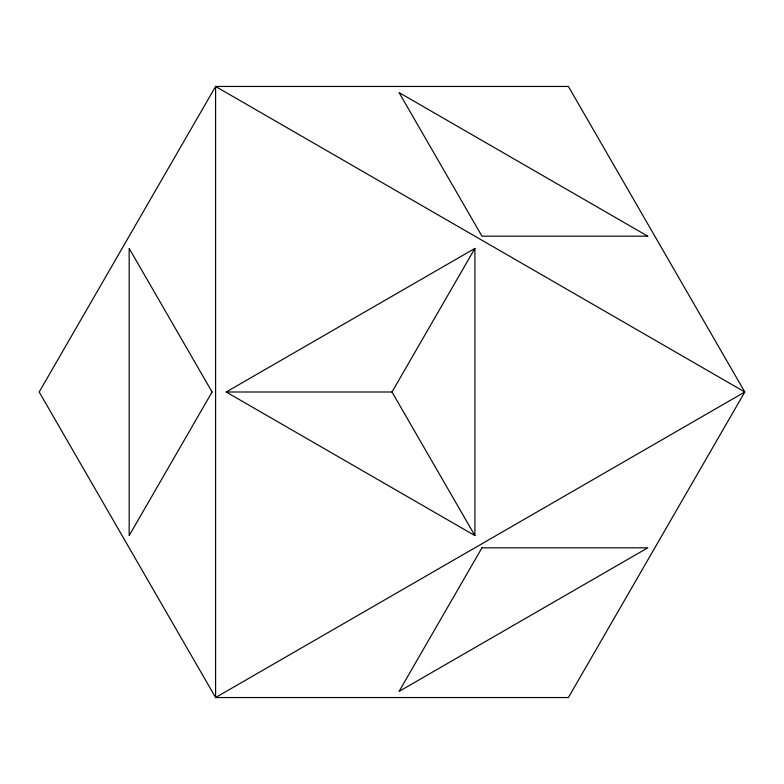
<?xml version="1.0" encoding="UTF-8"?>
<svg xmlns="http://www.w3.org/2000/svg" width="784" height="784" viewBox="0 0 784 784"><rect width="100%" height="100%" fill="white"/><g stroke="black" fill="none" stroke-linecap="round" stroke-linejoin="round"><path stroke-width="1.18" d="M474.908 535.599L392 392L474.908 248.401L226.184 392L474.908 535.599L474.908 248.401M226.184 392L392 392M215.6 86.465L39.2 392L215.6 697.535L568.4 697.535L744.8 392L568.4 86.465L215.6 86.465L215.6 697.535L744.8 392L215.6 86.465M212.072 392L129.164 535.599L129.164 248.401L212.072 392M481.964 547.82L399.056 691.419L647.78 547.82L481.964 547.82M647.78 236.18L481.964 236.18L399.056 92.581L647.78 236.18"/></g></svg>
